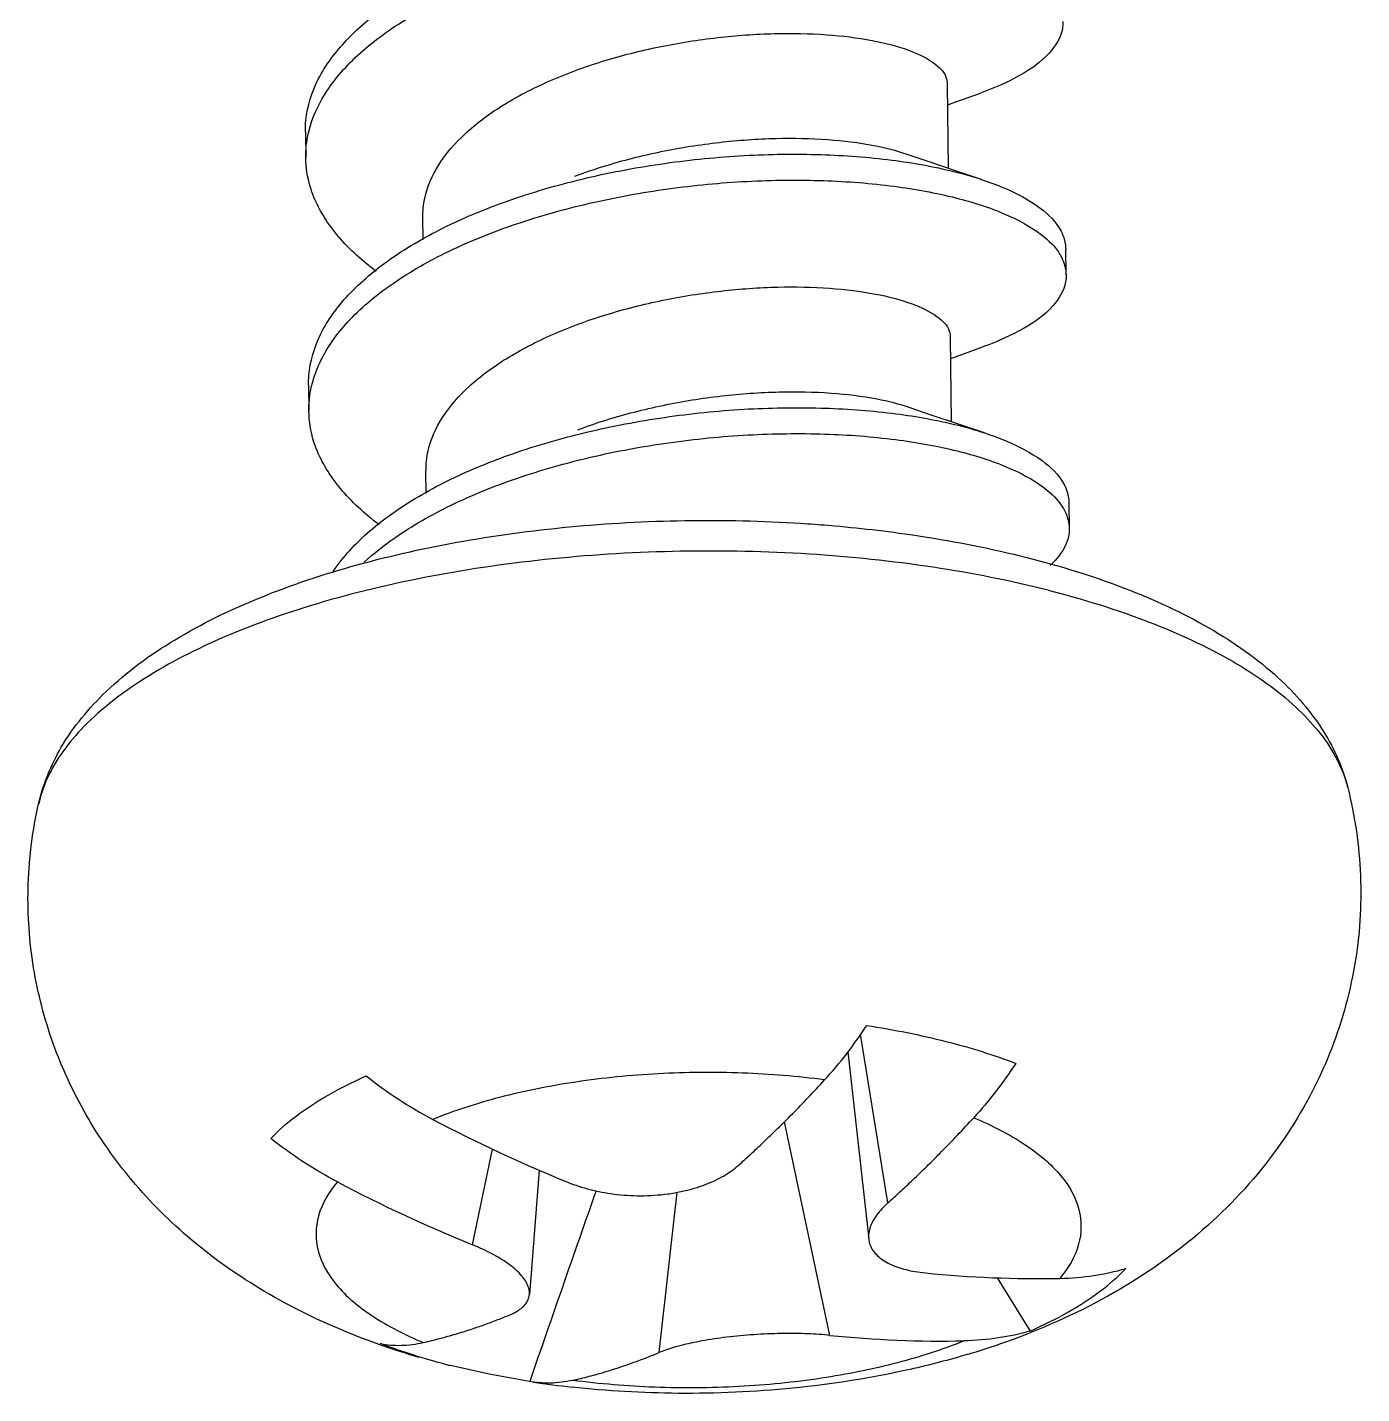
# Model space of a CAD drawing. Header units: millimetres. Extents: x -2947 to 97, y -3022 to 322.
# Drawn here: x -1217.86 to -1212.59, y -2365.87 to -2360.47 of the extents above; entities that cross this region are included whole.
import ezdxf

# ---------------------------------------------------------------- set-up
doc = ezdxf.new("R2010")
doc.units = ezdxf.units.MM
doc.layers.get('0').update_dxf_attribs({"linetype": 'CONTINUOUS'})

msp = doc.modelspace()

# ---------------------------------------------------------------- linework, layer by layer
at = {"color": 7}
for p, q in [((-1214.223297502296, -2361.029727193811, 1e-08), (-1214.227439439195, -2360.696205242411, 1e-08)), ((-1214.197642934495, -2360.767915998711, 1e-08), (-1214.097379934996, -2360.731870055411, 1e-08)), ((-1214.226418518895, -2360.778412998311, 1e-08), (-1214.197642934495, -2360.767915998711, 1e-08)), ((-1216.765298572095, -2360.884365924511, 1e-08), (-1216.764025791495, -2360.986854280811, 1e-08)), ((-1214.308165017396, -2361.001126849211, 1e-08), (-1214.387247105996, -2360.973958127011, 1e-08)), ((-1214.196082701795, -2361.03889857901, 1e-08), (-1214.308165017396, -2361.001126849211, 1e-08)), ((-1214.093140430295, -2361.073049549211, 1e-08), (-1214.196082701795, -2361.03889857901, 1e-08)), ((-1216.299948545495, -2361.312310903911, 1e-08), (-1216.301056579195, -2361.22308850641, 1e-08)), ((-1213.758034620595, -2361.45065499041, 1e-08), (-1213.759307401295, -2361.348166634111, 1e-08)), ((-1214.210852535695, -2362.031835567011, 1e-08), (-1214.214994472495, -2361.698313615711, 1e-08)), ((-1214.213973552195, -2361.780521371511, 1e-08), (-1214.185197967896, -2361.770024372011, 1e-08)), ((-1214.185197967896, -2361.770024372011, 1e-08), (-1214.084934968396, -2361.73397842861, 1e-08)), ((-1216.752853605495, -2361.886474297711, 1e-08), (-1216.751580824796, -2361.988962654111, 1e-08)), ((-1214.295720050796, -2362.003235222511, 1e-08), (-1214.374802139296, -2361.97606650031, 1e-08)), ((-1214.183637735195, -2362.04100695221, 1e-08), (-1214.295720050796, -2362.003235222511, 1e-08)), ((-1214.080695463695, -2362.075157922411, 1e-08), (-1214.183637735195, -2362.04100695221, 1e-08)), ((-1216.287506144996, -2362.314212649911, 1e-08), (-1216.288611612495, -2362.22519687971, 1e-08)), ((-1213.745589653995, -2362.452763363711, 1e-08), (-1213.746862434695, -2362.350275007311, 1e-08)), ((-1214.462913550195, -2365.118912979311, 1e-08), (-1214.571111907396, -2364.452228568711, 1e-08)), ((-1214.620611977896, -2364.52169913741, 1e-08), (-1214.538686327696, -2365.262576813411, 1e-08)), ((-1214.692049984395, -2365.642707962111, 1e-08), (-1214.871679417395, -2364.798122470111, 1e-08)), ((-1216.104976025395, -2365.284430036211, 1e-08), (-1216.025423164095, -2364.906622165611, 1e-08)), ((-1215.840826302095, -2364.989954032711, 1e-08), (-1215.880045540095, -2365.48134985441, 1e-08)), ((-1215.367240944295, -2365.710766042911, 1e-08), (-1215.295606656596, -2365.077068376211, 1e-08)), ((-1214.031063694196, -2365.415121211311, 1e-08), (-1213.900175053496, -2365.62544534881, 1e-08)), ((-1216.039153121296, -2365.796626040811, 1e-08), (-1216.191647204995, -2365.762123327811, 1e-08)), ((-1215.864729436996, -2365.827325250111, 1e-08), (-1216.039153121296, -2365.796626040811, 1e-08))]:
    msp.add_line(p, q, dxfattribs=at)
for centre, radius, start, end in [((-1213.477813395495, -2359.504488762511, 1e-08), 5.9729373505, 242.2205464524009, 247.8722856568991), ((-1213.855143032695, -2359.751438819711, 1e-08), 5.9729373505, 242.220546452483, 247.8722856567935), ((-1027.561310750996, -2430.855026850211, 1e-08), 199.2292555754, 160.7196157953049, 160.9490561048135), ((-1213.869862639095, -2361.02122599221, 1e-08), 4.3970690938, 264.1934020039899, 271.1246965251871), ((-1214.247192276195, -2361.268176049511, 1e-08), 4.3970690938, 264.1934020039899, 271.1246965251871), ((-1215.006622613495, -2362.834025015911, 1e-08), 3.0090239837, 286.6419761498011, 291.6321268076916), ((-1215.511699911895, -2362.94345216471, 1e-08), 2.8992125858, 250.7053441672972, 250.9033625256998), ((-1215.474285272696, -2362.83253172891, 1e-08), 3.0162696701, 250.9210922302083, 253.7614420047951), ((-1215.499127004696, -2363.029580947911, 1e-08), 2.8189299999, 255.0488320896008, 255.4435603693879), ((-1215.484713091895, -2362.974111980211, 1e-08), 2.8762411434, 255.4433607564889, 255.7718283533933), ((-1215.279973270995, -2361.943858938211, 1e-08), 3.9271477965, 261.4370857789056, 263.6945858663912)]:
    msp.add_arc(centre, radius, start, end, dxfattribs=at)
for points, start_tangent, end_tangent in [([(-1216.753255842395, -2360.88862086371, 1e-08), (-1216.711401898795, -2360.776515180311, 1e-08), (-1216.597764825095, -2360.62135358871, 1e-08), (-1216.425776659595, -2360.478015055211, 1e-08), (-1216.202986107596, -2360.35131174661, 1e-08), (-1215.939166263596, -2360.24532745431, 1e-08), (-1215.645886695396, -2360.163238784411, 1e-08), (-1215.336006868495, -2360.107176070211, 1e-08), (-1215.023113093095, -2360.078130095011, 1e-08), (-1214.720923645695, -2360.075908710611, 1e-08), (-1214.442688112096, -2360.099145250311, 1e-08), (-1214.200607252795, -2360.145358368811, 1e-08), (-1214.005298791096, -2360.211060688311, 1e-08), (-1213.865332514595, -2360.29191149381, 1e-08), (-1213.795134435395, -2360.367174912911, 1e-08)], (0.2268911403635149, 0.9739201252795547), (0.5087325648631791, -0.8609246061344347)), ([(-1216.765180685896, -2360.884364140811, 1e-08), (-1216.763296149695, -2360.83883902251, 1e-08), (-1216.714212476196, -2360.677016873211, 1e-08), (-1216.601639753595, -2360.52159219131, 1e-08), (-1216.430531152296, -2360.377911893011, 1e-08), (-1216.208405935595, -2360.250808045011, 1e-08), (-1215.987288916396, -2360.15909073171, 1e-08)], (-0.01512855841112214, 0.999885556811579), (0.9416815522411649, 0.3365053553343097)), ([(-1213.771116576396, -2360.448565421711, 1e-08), (-1213.773320711495, -2360.478598409911, 1e-08), (-1213.825340294495, -2360.573332548411, 1e-08), (-1213.940654290596, -2360.66149732961, 1e-08), (-1214.097380975695, -2360.731867144711, 1e-08)], (0.02950806884752205, -0.9995645421246643), (-0.9416212172224926, -0.3366741499973398)), ([(-1216.300906105396, -2361.223358403311, 1e-08), (-1216.293469660796, -2361.147786368111, 1e-08), (-1216.238044644296, -2361.015504744811, 1e-08), (-1216.134236129996, -2360.892775119111, 1e-08), (-1215.988568423196, -2360.78248679541, 1e-08), (-1215.803264167296, -2360.685098813311, 1e-08), (-1215.590540114096, -2360.606187972211, 1e-08), (-1215.365522891396, -2360.548755530311, 1e-08), (-1215.136116633196, -2360.512295260411, 1e-08), (-1214.911636041395, -2360.49665380011, 1e-08), (-1214.704781797195, -2360.501128721611, 1e-08)], (-0.01226926190546314, 0.9999247297733441), (0.997443396855147, -0.07146096885759269)), ([(-1214.704781797195, -2360.501128721611, 1e-08), (-1214.524934916495, -2360.523854018811, 1e-08), (-1214.381210689295, -2360.56222871411, 1e-08), (-1214.283223159895, -2360.611622507411, 1e-08), (-1214.233398501395, -2360.66837392041, 1e-08), (-1214.228720202695, -2360.696088859911, 1e-08)], (0.9974433968516406, -0.07146096890653351), (0.003391258484523966, -0.9999942496664124)), ([(-1216.763897619995, -2360.986852357811, 1e-08), (-1216.761694086096, -2360.938169989211, 1e-08), (-1216.753255842395, -2360.88862086371, 1e-08)], (-0.01500156917434739, 0.9998874701296678), (0.2268911407643802, 0.9739201251861664)), ([(-1214.699618971695, -2360.91685588761, 1e-08), (-1214.905547975095, -2360.912358482711, 1e-08), (-1215.128812900796, -2360.927779718311, 1e-08), (-1215.360036940795, -2360.964416407011, 1e-08), (-1215.585007471296, -2361.021800895311, 1e-08), (-1215.701703422196, -2361.06157441701, 1e-08)], (-0.9974433968569341, 0.07146096883264812), (-0.9362989393687908, -0.3512040662305568)), ([(-1214.387252956795, -2360.973975015311, 1e-08), (-1214.518769915195, -2360.939772261211, 1e-08), (-1214.699618971695, -2360.91685588761, 1e-08)], (-0.9449009896222309, 0.3273562582431085), (-0.9974433968549667, 0.07146096886010807)), ([(-1216.485175352296, -2361.437067797711, 1e-08), (-1216.524624427195, -2361.406007295911, 1e-08), (-1216.666233656595, -2361.258464178911, 1e-08), (-1216.746421156295, -2361.10070386791, 1e-08), (-1216.763897619995, -2360.986852357811, 1e-08)], (-0.7993238183139041, 0.600900518784999), (-0.01500156967860846, 0.9998874701221023)), ([(-1215.974843220295, -2361.161201146411, 1e-08), (-1215.945370039495, -2361.150863731511, 1e-08), (-1215.653373490896, -2361.06717409981, 1e-08), (-1215.343937568896, -2361.009442817611, 1e-08), (-1215.030645522795, -2360.978734122811, 1e-08), (-1214.727249646495, -2360.974927638711, 1e-08), (-1214.447068405995, -2360.996723650811, 1e-08), (-1214.202402585295, -2361.04170008351, 1e-08), (-1214.093119137596, -2361.07298501261, 1e-08)], (0.9416773346869035, 0.3365171575669944), (0.9496479116432205, -0.3133190768396814)), ([(-1216.740757481996, -2361.89055388321, 1e-08), (-1216.701214536896, -2361.783029141111, 1e-08), (-1216.589273312695, -2361.627614640511, 1e-08), (-1216.418807391896, -2361.48388182891, 1e-08), (-1216.197298827896, -2361.356660136711, 1e-08), (-1215.934464583396, -2361.25005605251, 1e-08), (-1215.641831071295, -2361.16727332041, 1e-08), (-1215.332229469596, -2361.110472663211, 1e-08), (-1215.019233906395, -2361.080677175011, 1e-08), (-1214.716567114895, -2361.077727525311, 1e-08), (-1214.437499581495, -2361.10028893441, 1e-08), (-1214.194268495996, -2361.145909617911, 1e-08), (-1213.997541944495, -2361.211128137911, 1e-08), (-1213.855951805795, -2361.291624962311, 1e-08), (-1213.782561282396, -2361.369595825111, 1e-08)], (0.2273570575139707, 0.9738114645035706), (0.5058385248520784, -0.8626281857066075)), ([(-1214.093119137596, -2361.07298501261, 1e-08), (-1214.003996045495, -2361.106418679511, 1e-08), (-1213.860564735295, -2361.186575725111, 1e-08), (-1213.778414602395, -2361.277190716911, 1e-08), (-1213.759796777995, -2361.348182111811, 1e-08)], (0.9496479116369404, -0.313319076858716), (0.03161155622494221, -0.999500229871428)), ([(-1216.752761991595, -2361.886472898111, 1e-08), (-1216.751531616995, -2361.84841448821, 1e-08), (-1216.705427003595, -2361.686433045011, 1e-08), (-1216.595672082796, -2361.530595824311, 1e-08), (-1216.427096498596, -2361.386267827111, 1e-08), (-1216.207108471795, -2361.258309513811, 1e-08), (-1215.974843220295, -2361.161201146411, 1e-08)], (-0.01527515514179934, 0.9998833280115206), (0.9416773346893019, 0.3365171575602832)), ([(-1213.782561282396, -2361.369595825111, 1e-08), (-1213.775715803395, -2361.382411596611, 1e-08), (-1213.758600382595, -2361.450672409011, 1e-08)], (0.5058385250589893, -0.8626281855852764), (0.03077317616797802, -0.999526393662786)), ([(-1216.288469971795, -2362.225431323711, 1e-08), (-1216.280115313495, -2362.145769613511, 1e-08), (-1216.223220807595, -2362.013875214211, 1e-08), (-1216.118211366695, -2361.89157727781, 1e-08), (-1215.971985684396, -2361.782008425711, 1e-08), (-1215.788892222395, -2361.686358184111, 1e-08), (-1215.577725330196, -2361.60818210251, 1e-08), (-1215.352754799795, -2361.550797614211, 1e-08), (-1215.121530759696, -2361.514160925511, 1e-08), (-1214.898265833995, -2361.498739689911, 1e-08), (-1214.692336830595, -2361.503237094811, 1e-08)], (-0.01172117931599673, 0.9999313046181934), (0.9974433968535797, -0.07146096887946785)), ([(-1213.758600382595, -2361.450672409011, 1e-08), (-1213.760365261696, -2361.478049005711, 1e-08), (-1213.810590486495, -2361.572885762411, 1e-08), (-1213.924210539795, -2361.66130549641, 1e-08), (-1214.084936098596, -2361.733975268711, 1e-08)], (0.03077317563314962, -0.9995263936792521), (-0.9415773344570656, -0.3367968575220486)), ([(-1214.692336830595, -2361.503237094811, 1e-08), (-1214.511487774095, -2361.52615346841, 1e-08), (-1214.366362923995, -2361.565224954111, 1e-08), (-1214.268052370095, -2361.615727395711, 1e-08), (-1214.220039685295, -2361.67275681921, 1e-08), (-1214.216226083395, -2361.698186429211, 1e-08)], (0.9974433968502623, -0.07146096892577299), (-0.005084184495243453, -0.9999870754504872)), ([(-1216.751467823095, -2361.98896094041, 1e-08), (-1216.749711522495, -2361.94478441611, 1e-08), (-1216.740757481996, -2361.89055388321, 1e-08)], (-0.01516287616559206, 0.999885036984946), (0.2273570570745372, 0.9738114646061657)), ([(-1214.687174004995, -2361.918964260911, 1e-08), (-1214.893271275795, -2361.914470918211, 1e-08), (-1215.119535690595, -2361.930247842511, 1e-08), (-1215.353000812195, -2361.967640169111, 1e-08), (-1215.578117790196, -2362.02563289701, 1e-08), (-1215.689258514395, -2362.063682633011, 1e-08)], (-0.9974433968534031, 0.07146096888193267), (-0.9363051826256339, -0.351187421455237)), ([(-1214.374810292795, -2361.97609005081, 1e-08), (-1214.505738835195, -2361.94199277991, 1e-08), (-1214.687174004995, -2361.918964260911, 1e-08)], (-0.9449692511937012, 0.3271591574423915), (-0.997443396859975, 0.07146096879020332)), ([(-1215.962397603396, -2362.16331133931, 1e-08), (-1215.945656650395, -2362.157391358611, 1e-08), (-1215.654772969995, -2362.07255815391, 1e-08), (-1215.345842170495, -2362.013606813411, 1e-08), (-1215.032425357895, -2361.981655060111, 1e-08), (-1214.728280295395, -2361.976637010211, 1e-08), (-1214.446758291895, -2361.997306061811, 1e-08), (-1214.200218907795, -2362.04128954321, 1e-08), (-1214.080673318795, -2362.07509084411, 1e-08)], (0.9416669265330047, 0.3365462813252955), (0.9495906946859987, -0.3134924441924598)), ([(-1216.473130071495, -2362.43887196061, 1e-08), (-1216.507447239695, -2362.411998704011, 1e-08), (-1216.650677955095, -2362.264811481511, 1e-08), (-1216.732622642395, -2362.107261919311, 1e-08), (-1216.751467823095, -2361.98896094041, 1e-08)], (-0.7990732572671146, 0.6012336729762592), (-0.01516287663469542, 0.9998850369778324)), ([(-1216.532419387195, -2362.585915598011, 1e-08), (-1216.411798998896, -2362.489761258711, 1e-08), (-1216.191579871296, -2362.36202433061, 1e-08), (-1215.929740061295, -2362.25480291041, 1e-08), (-1215.637762440695, -2362.171327772211, 1e-08), (-1215.328449469095, -2362.11378995621, 1e-08), (-1215.015362636895, -2362.083244833011, 1e-08), (-1214.712228673495, -2362.07956589471, 1e-08), (-1214.432338520395, -2362.101450294011, 1e-08), (-1214.187965385995, -2362.146475889311, 1e-08), (-1213.989827361195, -2362.211207298511, 1e-08), (-1213.846618126295, -2362.291346318111, 1e-08), (-1213.770011326595, -2362.371991778311, 1e-08)], (0.7350899975535281, 0.6779695387676012), (0.5033409828526482, -0.8640878745711746)), ([(-1214.080673318795, -2362.07509084411, 1e-08), (-1213.999488137096, -2362.105192725611, 1e-08), (-1213.853383818295, -2362.184747641711, 1e-08), (-1213.768329078095, -2362.275000184211, 1e-08), (-1213.747224353095, -2362.350286490311, 1e-08)], (0.9495906946978093, -0.3134924441566841), (0.0317121619629239, -0.999497042908901)), ([(-1216.654938794096, -2362.622678408911, 1e-08), (-1216.589580779795, -2362.539623647911, 1e-08), (-1216.423553783595, -2362.394658167811, 1e-08), (-1216.205723254795, -2362.265854096911, 1e-08), (-1215.962397603396, -2362.16331133931, 1e-08)], (0.5556561597636923, 0.8314121914650193), (0.941666926515249, 0.3365462813749762)), ([(-1213.770011326595, -2362.371991778311, 1e-08), (-1213.764626297195, -2362.381920119911, 1e-08), (-1213.746080357196, -2362.452778856011, 1e-08)], (0.5033409828377015, -0.8640878745798813), (0.03155593179703003, -0.9995019875760235)), ([(-1217.819801169496, -2363.54104183961, 1e-08), (-1217.730195840895, -2363.31800728801, 1e-08), (-1217.552693855895, -2363.09747617021, 1e-08), (-1217.282980524595, -2362.894157513711, 1e-08), (-1216.945877758096, -2362.72675044681, 1e-08), (-1216.561075782395, -2362.596876856111, 1e-08), (-1216.140324384395, -2362.502824363611, 1e-08), (-1215.695038552996, -2362.44423055581, 1e-08), (-1215.237152207395, -2362.421296144011, 1e-08), (-1214.779293618395, -2362.434234170611, 1e-08), (-1214.673077194095, -2362.44247602821, 1e-08)], (0.2208943988591367, 0.9752977312352679), (0.9962169093708478, -0.08690149298830226)), ([(-1214.673077194095, -2362.44247602821, 1e-08), (-1214.334059879095, -2362.483027893511, 1e-08), (-1213.913340183295, -2362.567645267711, 1e-08)], (0.9962169093722048, -0.08690149297274789), (0.9693224309955542, -0.245792645880362)), ([(-1213.746080357196, -2362.452778856011, 1e-08), (-1213.747460077296, -2362.477498987711, 1e-08), (-1213.795889272196, -2362.572434057711, 1e-08), (-1213.821588346395, -2362.599006667011, 1e-08)], (0.03155593152108557, -0.9995019875847353), (-0.7334131360281116, -0.679783180066564)), ([(-1213.829771022595, -2362.697004113711, 1e-08), (-1214.283895186595, -2362.606304276211, 1e-08), (-1214.774426860195, -2362.55433911931, 1e-08), (-1215.282515186095, -2362.543105634911, 1e-08), (-1215.788634614996, -2362.573035519511, 1e-08), (-1216.273335260895, -2362.642978584411, 1e-08), (-1216.717990349995, -2362.750246956911, 1e-08), (-1217.105512036496, -2362.890718373611, 1e-08), (-1217.421008079295, -2363.058994596711, 1e-08), (-1217.652354142396, -2363.24860886531, 1e-08), (-1217.790659726395, -2363.452274409511, 1e-08), (-1217.819462350096, -2363.541118410811, 1e-08)], (-0.9693224309858327, 0.2457926459187004), (-0.2204352380421717, -0.9754016125828844)), ([(-1213.913340183295, -2362.567645267711, 1e-08), (-1213.528695923995, -2362.688474724011, 1e-08), (-1213.191245428095, -2362.847370786211, 1e-08), (-1212.919783291195, -2363.043307581011, 1e-08), (-1212.739338050795, -2363.257905120311, 1e-08), (-1212.645377311496, -2363.476781791411, 1e-08)], (0.9693224309745376, -0.2457926459632443), (0.245046560744487, -0.9695113114694941)), ([(-1213.829771022595, -2362.697004113711, 1e-08), (-1213.429506104895, -2362.822953088111, 1e-08), (-1213.098482389996, -2362.979311050811, 1e-08), (-1212.849420933596, -2363.16006925291, 1e-08), (-1212.691893027695, -2363.35828125831, 1e-08), (-1212.645587433996, -2363.476835414511, 1e-08)], (0.9693224309805145, -0.2457926459396734), (0.2472739437525798, -0.9689456108270712)), ([(-1212.645377311496, -2363.476781791411, 1e-08), (-1212.594940013795, -2363.824480511611, 1e-08), (-1212.618150205195, -2364.180195181711, 1e-08), (-1212.716698367395, -2364.527778102611, 1e-08), (-1212.895133505795, -2364.862531770011, 1e-08), (-1213.159610895096, -2365.172389208711, 1e-08), (-1213.496738061795, -2365.43075422741, 1e-08)], (0.2450465607715697, -0.9695113114626488), (-0.84955934546861, -0.5274930506906672)), ([(-1216.469676172995, -2365.67982112761, 1e-08), (-1216.613337240696, -2365.625086404611, 1e-08), (-1216.946714681196, -2365.457453095111, 1e-08), (-1217.231059507995, -2365.25199542371, 1e-08), (-1217.463183938295, -2365.014767518411, 1e-08), (-1217.641319501896, -2364.754086425911, 1e-08), (-1217.768603880196, -2364.470560772911, 1e-08), (-1217.842628300595, -2364.170032742811, 1e-08), (-1217.860759839395, -2363.856963795411, 1e-08), (-1217.819801169496, -2363.54104183961, 1e-08)], (-0.9438313038875163, 0.33042770737635), (0.2208943988708977, 0.975297731232604)), ([(-1214.712996338795, -2364.632954590611, 1e-08), (-1214.626846702696, -2364.530449223611, 1e-08), (-1214.546602667295, -2364.417831226711, 1e-08)], (0.676544113720103, 0.7364021063187425), (0.5503154069997725, 0.8349568568606852)), ([(-1214.546602667295, -2364.417831226711, 1e-08), (-1214.386161403296, -2364.446027910711, 1e-08), (-1214.233482346995, -2364.480567690011, 1e-08)], (0.9886172208452423, -0.1504526192800555), (0.9693224309708194, -0.2457926459779079)), ([(-1214.233482346995, -2364.480567690011, 1e-08), (-1214.089999575895, -2364.52112614101, 1e-08), (-1213.957060789195, -2364.567322307811, 1e-08)], (0.969322430982773, -0.2457926459307664), (0.9335041039678531, -0.3585667132838401)), ([(-1213.957060789195, -2364.567322307811, 1e-08), (-1214.037191472096, -2364.67979344371, 1e-08), (-1214.123454460695, -2364.782445671711, 1e-08)], (-0.5503154066914285, -0.8349568570639129), (-0.6765441136105413, -0.7364021064193984)), ([(-1216.902284135695, -2364.864195726311, 1e-08), (-1216.802334196496, -2364.775649580811, 1e-08), (-1216.675854081295, -2364.692872431611, 1e-08), (-1216.524954498595, -2364.617245669011, 1e-08)], (0.687458927112252, 0.7262232601161103), (0.9148843260266767, 0.4037160759626914)), ([(-1216.524954498595, -2364.617245669011, 1e-08), (-1216.399257533996, -2364.707915888311, 1e-08), (-1216.261627114796, -2364.78905389391, 1e-08)], (0.7845888594173313, -0.6200163882335782), (0.8850847665764495, -0.4654298614982842)), ([(-1214.712996338795, -2364.632954590611, 1e-08), (-1215.037675612996, -2364.605605918211, 1e-08), (-1215.370778102096, -2364.608397246211, 1e-08), (-1215.696139594995, -2364.641193121811, 1e-08), (-1215.997971521995, -2364.702402084711, 1e-08), (-1216.261627114796, -2364.78905389391, 1e-08)], (-0.9911961142323592, 0.1324019000266685), (-0.9257681818133776, -0.3780916205656417)), ([(-1215.052455428295, -2364.969421898211, 1e-08), (-1215.004974251195, -2364.92625121721, 1e-08), (-1214.953698744095, -2364.87823094751, 1e-08), (-1214.898735070295, -2364.825127868211, 1e-08), (-1214.840214944295, -2364.76671644101, 1e-08), (-1214.778255007095, -2364.702740695911, 1e-08), (-1214.712996338795, -2364.632954590611, 1e-08)], (0.7447132394010886, 0.667384590068378), (0.6765441137095752, 0.7364021063284145)), ([(-1214.462913550195, -2365.118912979311, 1e-08), (-1214.415432373095, -2365.075742298211, 1e-08), (-1214.364156865995, -2365.027722028611, 1e-08), (-1214.309193192196, -2364.974618949311, 1e-08), (-1214.250673066095, -2364.916207522111, 1e-08), (-1214.188713128995, -2364.852231776911, 1e-08), (-1214.123454460695, -2364.782445671711, 1e-08)], (0.7447132394010886, 0.667384590068378), (0.6765441137095752, 0.7364021063284145)), ([(-1214.123454460695, -2364.782445671711, 1e-08), (-1213.919872968795, -2364.889048930311, 1e-08), (-1213.778957450595, -2365.01203776581, 1e-08), (-1213.707546006095, -2365.145443992611, 1e-08), (-1213.709103964195, -2365.282793908111, 1e-08), (-1213.783555723095, -2365.417422437411, 1e-08)], (0.9230754354031785, -0.3846189550129226), (-0.6428158279688384, -0.7660207642830164)), ([(-1216.638956751995, -2365.036003951211, 1e-08), (-1216.776433673396, -2364.954966572111, 1e-08), (-1216.902284135695, -2364.864195726311, 1e-08)], (-0.8850847664184051, 0.4654298617988294), (-0.7845888594572819, 0.6200163881830236)), ([(-1215.727646388196, -2365.037479979011, 1e-08), (-1215.684677889195, -2365.053149920311, 1e-08), (-1215.640326633795, -2365.066008226911, 1e-08), (-1215.594091731195, -2365.076287105011, 1e-08), (-1215.545413523895, -2365.083995551511, 1e-08), (-1215.493729210495, -2365.088920066111, 1e-08), (-1215.440007287695, -2365.09061002401, 1e-08), (-1215.385890268896, -2365.088786897011, 1e-08), (-1215.332709943795, -2365.083425527911, 1e-08), (-1215.281197190995, -2365.074599507111, 1e-08), (-1215.232571061595, -2365.062591276811, 1e-08), (-1215.188156562095, -2365.047979091411, 1e-08), (-1215.148528467495, -2365.031369693111, 1e-08), (-1215.113009669896, -2365.012851592011, 1e-08), (-1215.081085269295, -2364.992306915211, 1e-08), (-1215.052455428295, -2364.969421898211, 1e-08)], (0.9266143596403218, -0.3760130695977953), (0.7447132393578034, 0.6673845901166786)), ([(-1216.638956751995, -2365.036003951211, 1e-08), (-1216.713408510895, -2365.17063248051, 1e-08), (-1216.714966469095, -2365.307982396011, 1e-08), (-1216.643555024595, -2365.441388622811, 1e-08), (-1216.502639506295, -2365.56437745831, 1e-08), (-1216.299058014395, -2365.67098071691, 1e-08)], (-0.6428158279688384, -0.7660207642830164), (0.9230754354031785, -0.3846189550129226)), ([(-1214.462913550195, -2365.118912979311, 1e-08), (-1214.487297417795, -2365.142877670411, 1e-08), (-1214.506863336795, -2365.166560048611, 1e-08), (-1214.521977985996, -2365.190255719011, 1e-08), (-1214.532628033895, -2365.214215339611, 1e-08), (-1214.538423883695, -2365.238620336411, 1e-08), (-1214.538687087196, -2365.26257038011, 1e-08)], (-0.7447132394592698, -0.6673845900034554), (0.1099985338204345, -0.993931749446286)), ([(-1214.538687087196, -2365.26257038011, 1e-08), (-1214.538650005996, -2365.262900117511, 1e-08), (-1214.532915073295, -2365.286240708011, 1e-08), (-1214.521241379395, -2365.308045671011, 1e-08), (-1214.503789203095, -2365.328015302511, 1e-08), (-1214.481096396695, -2365.345700184111, 1e-08), (-1214.454206632796, -2365.360697726111, 1e-08), (-1214.424175107495, -2365.372945918411, 1e-08), (-1214.391119261395, -2365.382771725411, 1e-08), (-1214.354815626795, -2365.390364906011, 1e-08), (-1214.314720347196, -2365.395757904911, 1e-08)], (0.1099985338564239, -0.993931749442303), (0.9949609209746402, -0.100263481553834)), ([(-1215.880048420895, -2365.48133962461, 1e-08), (-1215.880431883795, -2365.466767935811, 1e-08), (-1215.886139658596, -2365.445614179311, 1e-08), (-1215.897813359195, -2365.42380868381, 1e-08), (-1215.915292707195, -2365.401651104611, 1e-08), (-1215.938038661095, -2365.37968661071, 1e-08), (-1215.965004230095, -2365.35858499591, 1e-08), (-1215.995130122196, -2365.33873808711, 1e-08), (-1216.028297733795, -2365.31991256931, 1e-08), (-1216.064731037395, -2365.30187803221, 1e-08), (-1216.104976025395, -2365.284430036211, 1e-08)], (0.07950470923439545, 0.9968344903791975), (-0.9266143596998799, 0.3760130694510254)), ([(-1213.900175053496, -2365.62544534881, 1e-08), (-1213.749275470695, -2365.549818586311, 1e-08), (-1213.622795355496, -2365.467041437011, 1e-08), (-1213.522845416295, -2365.378495291611, 1e-08)], (0.9148843260266767, 0.4037160759626914), (0.687458927112252, 0.7262232601161103)), ([(-1213.783555723095, -2365.417422437411, 1e-08), (-1213.648635517495, -2365.406027083711, 1e-08), (-1213.522845416295, -2365.378495291611, 1e-08)], (0.9997883859912651, 0.02057141796233341), (0.9603330130559546, 0.27885570468411)), ([(-1213.496738061795, -2365.43075422741, 1e-08), (-1213.897358446295, -2365.631123216111, 1e-08)], (-0.8495593454743331, -0.52749305068145), (-0.9292454790890039, -0.3694629069238856)), ([(-1215.956782822396, -2365.561274961811, 1e-08), (-1215.932249231995, -2365.549366420811, 1e-08), (-1215.912553628495, -2365.536126654511, 1e-08), (-1215.897327203296, -2365.521431542911, 1e-08), (-1215.886582787395, -2365.505070741111, 1e-08), (-1215.880711140396, -2365.486769168011, 1e-08), (-1215.880048420895, -2365.48133962461, 1e-08)], (0.9238830116973655, 0.3826750327588744), (0.07950470915491196, 0.9968344903855368)), ([(-1216.299058014395, -2365.67098071691, 1e-08), (-1216.233106166196, -2365.654904007411, 1e-08), (-1216.170575376995, -2365.637401440511, 1e-08), (-1216.111582739096, -2365.618896453111, 1e-08), (-1216.056219971096, -2365.599787779711, 1e-08), (-1216.004592546695, -2365.580460971111, 1e-08), (-1215.956782822396, -2365.561274961811, 1e-08)], (0.9755991109639067, 0.2195595014715487), (0.9238830114925517, 0.3826750332533516)), ([(-1214.692049984395, -2365.642707962111, 1e-08), (-1214.734868760595, -2365.639094170911, 1e-08), (-1214.779090331496, -2365.636678476211, 1e-08), (-1214.825213458096, -2365.635400156911, 1e-08), (-1214.873797297296, -2365.635290529211, 1e-08), (-1214.925405813696, -2365.636469438411, 1e-08), (-1214.979074601996, -2365.63905802931, 1e-08), (-1215.033164463095, -2365.643067990311, 1e-08), (-1215.086344794795, -2365.648428826911, 1e-08), (-1215.137884719295, -2365.655066900011, 1e-08), (-1215.186563996195, -2365.662795517911, 1e-08), (-1215.231054300895, -2365.671303630611, 1e-08), (-1215.270776762195, -2365.680314312411, 1e-08), (-1215.306407325296, -2365.689832702711, 1e-08), (-1215.338461394895, -2365.699936023011, 1e-08), (-1215.367240944295, -2365.710766042911, 1e-08)], (-0.9949609209656214, 0.1002634816433304), (-0.9238830115108074, -0.382675033209277)), ([(-1213.900175053496, -2365.62544534881, 1e-08), (-1214.025787548695, -2365.652950314311, 1e-08), (-1214.160885360295, -2365.664372494711, 1e-08)], (-0.9603330130265186, -0.2788557047854826), (-0.9997883859912651, -0.02057141796233341)), ([(-1216.468068762795, -2365.67536871011, 1e-08), (-1216.387354167195, -2365.682005786511, 1e-08), (-1216.299058014395, -2365.67098071691, 1e-08)], (0.982363065067456, -0.1869834441635769), (0.9755991109184855, 0.219559501673375)), ([(-1216.226398854895, -2365.753079066211, 1e-08), (-1216.335129976095, -2365.721564876911, 1e-08), (-1216.468068762795, -2365.67536871011, 1e-08)], (-0.9661428618671589, 0.2580076945812579), (-0.9335041039643274, 0.3585667132930194)), ([(-1214.160885360295, -2365.664372494711, 1e-08), (-1214.424540953096, -2365.751024303911, 1e-08), (-1214.726372880195, -2365.812233266811, 1e-08), (-1215.051734373096, -2365.845029142411, 1e-08), (-1215.384836862095, -2365.847820470411, 1e-08), (-1215.709516136296, -2365.820471798011, 1e-08)], (-0.9257681818133776, -0.3780916205656417), (-0.9911961142323592, 0.1324019000266685)), ([(-1215.709516136296, -2365.820471798011, 1e-08), (-1215.643564288095, -2365.804395088411, 1e-08), (-1215.581033498795, -2365.786892521611, 1e-08), (-1215.522040860895, -2365.768387534111, 1e-08), (-1215.466678092895, -2365.749278860711, 1e-08), (-1215.415050668495, -2365.729952052111, 1e-08), (-1215.367240944295, -2365.710766042911, 1e-08)], (0.9755991109639067, 0.2195595014715487), (0.9238830114925517, 0.3826750332533516)), ([(-1214.144867094695, -2365.717010059311, 1e-08), (-1214.375023134696, -2365.777146400211, 1e-08), (-1214.839763941095, -2365.851522477411, 1e-08), (-1215.292334573895, -2365.87188762591, 1e-08), (-1215.711284979696, -2365.84724977511, 1e-08)], (-0.9578620895421281, -0.2872285108027897), (-0.9939434739803271, 0.109892540838397)), ([(-1215.709516136296, -2365.820471798011, 1e-08), (-1215.797713767796, -2365.831494790511, 1e-08), (-1215.864713498396, -2365.827220158111, 1e-08)], (-0.9755991109877784, -0.2195595013654761), (-0.988693789718751, 0.1499486251073147))]:
    msp.add_spline(points, degree=3, dxfattribs=dict(at, start_tangent=start_tangent, end_tangent=end_tangent))

doc.saveas('drawing.dxf')
